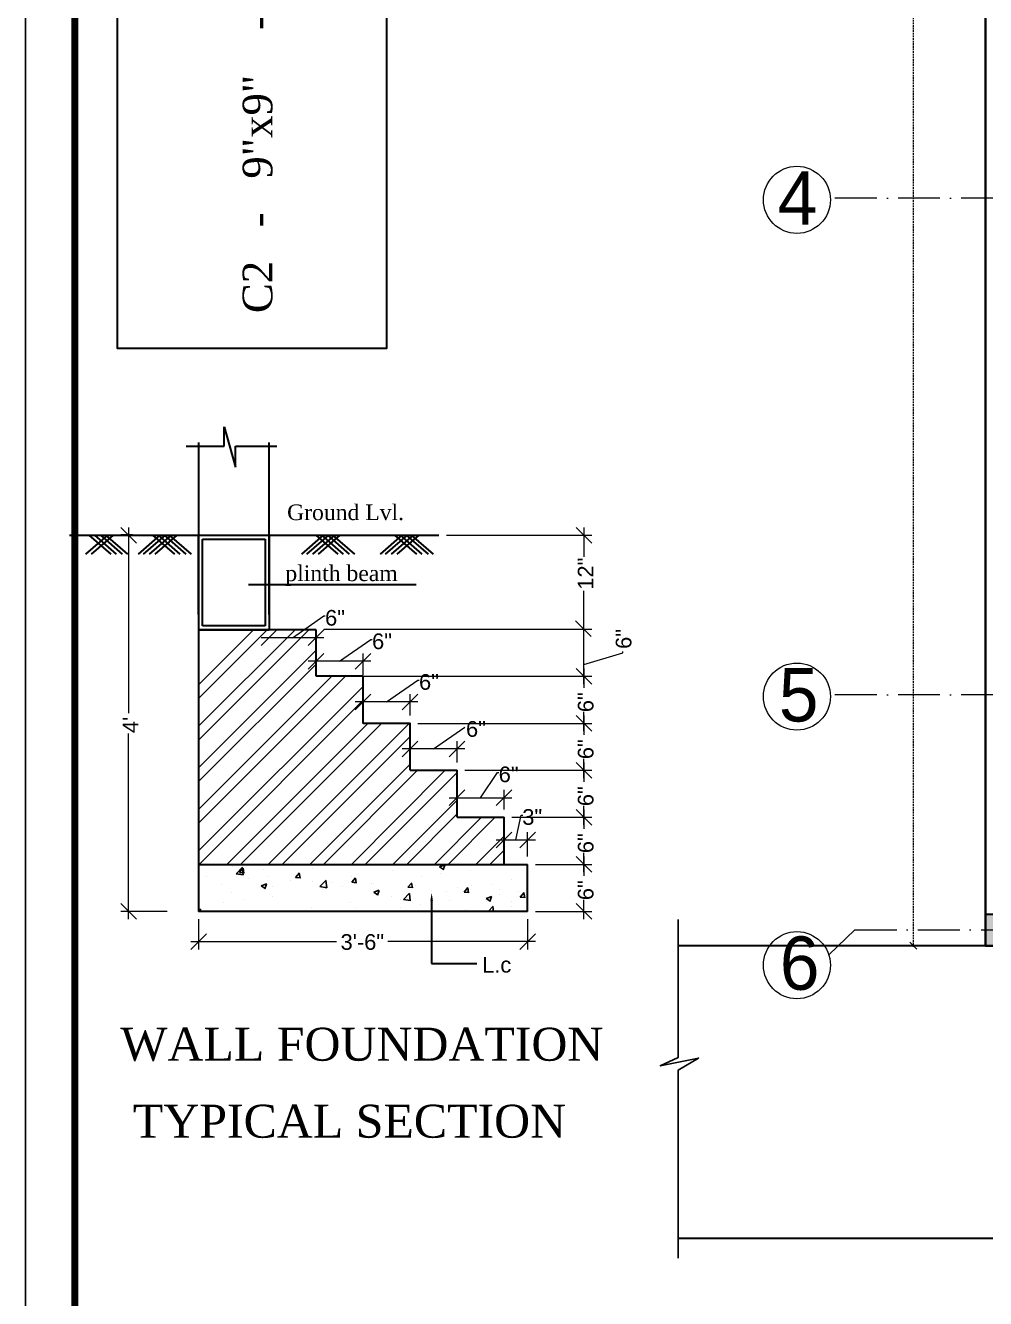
# Model space of a CAD drawing. Header units: millimetres. Extents: x -6808 to 215771, y -89660 to -16303.
# Drawn here: x 108247.1 to 108522.6, y -50129.3 to -49764.1 of the extents above; entities that cross this region are included whole.
import ezdxf

# ---------------------------------------------------------------- set-up
doc = ezdxf.new("R2010")
doc.units = ezdxf.units.MM
doc.header["$PDMODE"] = 35
doc.linetypes.add('ACAD_ISO10W100', pattern=[18, 12, -3, 0, -3])
doc.linetypes.add('DASHED', pattern=[0.75, 0.5, -0.25])
doc.layers.get('0').update_dxf_attribs({"color": 8})
for name, color, linetype, lineweight in [('Beams', 6, 'Continuous', 30), ('COL. FOUN', 6, 'Continuous', 30), ('col.center', 5, 'ACAD_ISO10W100', 15), ('column', 5, 'Continuous', 30), ('dim2', 6, 'Continuous', 20), ('wall', 7, 'Continuous', 35), ('WALL FOOTING', 6, 'Continuous', 30)]:
    doc.layers.add(name, color=color, linetype=linetype, lineweight=lineweight)
doc.layers.add('FORMAT', color=7, linetype='Continuous')
doc.styles.add('cdim', font='arial.ttf')
doc.styles.add('SAJ', font='eurr____.ttf')
doc.styles.get("Standard").update_dxf_attribs({"font": 'times.ttf'})
doc.dimstyles.new('SAJ', dxfattribs={"dimtxt": 5, "dimasz": 2, "dimexe": 1, "dimexo": 1, "dimgap": 0.09375, "dimtad": 0, "dimdec": 1, "dimzin": 0, "dimdsep": 46, "dimlunit": 4, "dimtxsty": 'SAJ', "dimblk": 'OBLIQUE', "dimcen": 0.125, "dimdle": 0.375, "dimadec": 0, "dimazin": 0, "dimtfac": 1, "dimtdec": 1, "dimtofl": 0, "dimtmove": 0, "dimatfit": 3, "dimldrblk": 'OBLIQUE', "dimfxl": 1, "dimtolj": 1, "dimtzin": 0, "dimlwd": 5, "dimlwe": 5, "dimarcsym": 1})

# ---------------------------------------------------------------- blocks, each defined once
blk = doc.blocks.new('_Oblique')
at = {"color": 0, "linetype": 'ByBlock', "lineweight": -2}
blk.add_line((-0.5, -0.5), (0.5, 0.5), dxfattribs=at)
blk = doc.blocks.new('*D608')
at = {"layer": 'Defpoints', "color": 0, "transparency": 16777216}
for p in [(108501.95, -49428.08), (108522.63, -49428.08), (108522.63, -50028.08)]:
    blk.add_point(p, dxfattribs=at)
at = {"layer": 'dim2', "color": 0, "linetype": 'DASHED', "lineweight": 5, "transparency": 16777216}
for p, q in [((108521.63, -49428.08), (108500.95, -49428.08)), ((108501.95, -49427.7), (108501.95, -49718.98)), ((108501.95, -50028.45), (108501.95, -49737.18)), ((108521.63, -50028.08), (108500.95, -50028.08))]:
    blk.add_line(p, q, dxfattribs=at)
at = {"layer": 'dim2', "color": 0, "lineweight": 5, "transparency": 16777216, "xscale": 2, "yscale": 2, "zscale": 2}
for p, rotation in [((108501.95, -49428.08), 90), ((108501.95, -50028.08), 270)]:
    blk.add_blockref('_Oblique', p, dxfattribs=dict(at, rotation=rotation))
at = {"layer": 'dim2', "color": 0, "transparency": 16777216, "insert": (108501.95, -49728.08), "char_height": 12, "attachment_point": 5, "rotation": 90, "style": 'SAJ'}
blk.add_mtext("\\A1;50'", dxfattribs=at)
blk = doc.blocks.new('A$C32B276F4')
at = {"layer": 'column'}
blk.add_hatch(color=256, dxfattribs=at).paths.add_polyline_path([(9, 0), (9, 9), (0, 9), (0, 0)])
for p, q in [((0, 0), (0, 9)), ((0, 9), (9, 9)), ((9, 9), (9, 0)), ((9, 0), (0, 0))]:
    blk.add_line(p, q, dxfattribs=at)
at = {"layer": 'col.center', "linetype": 'ByBlock', "insert": (10.02, 9.59), "char_height": 9.6, "width": 293.6941, "attachment_point": 1, "style": 'SAJ'}
blk.add_mtext('\\A1;{\\fCentury Gothic|b0|i0|c0|p34;C2}', dxfattribs=at)
blk = doc.blocks.new('A$C08090507')
at = {"layer": 'WALL FOOTING'}
for p, q in [((44.6, 203.27), (44.6, 208.86)), ((44.6, 208.86), (47.83, 197.3)), ((33.62, 203.27), (44.6, 203.27)), ((47.83, 197.3), (47.83, 203.29)), ((47.83, 203.29), (59.72, 203.29)), ((51.55, 163.43), (99.94, 163.43)), ((37.21, 150.36), (57.53, 150.36)), ((104.38, 72.31), (104.38, 54.19)), ((104.38, 54.19), (117.37, 54.19))]:
    blk.add_line(p, q, dxfattribs=at)
at = {"layer": 'WALL FOOTING', "lineweight": 30}
for p, q in [((37.21, 204.41), (37.21, 82.78)), ((57.53, 154.75), (57.53, 204.41)), ((38.34, 176.49), (56.4, 176.49)), ((38.34, 151.49), (38.34, 176.49)), ((56.4, 176.49), (56.4, 151.49)), ((56.4, 151.49), (38.34, 151.49)), ((71.08, 150.36), (57.53, 150.36)), ((71.08, 136.97), (71.08, 150.36)), ((84.62, 136.97), (71.08, 136.97)), ((84.62, 123.42), (84.62, 136.97)), ((98.17, 123.42), (84.62, 123.42)), ((98.17, 109.88), (111.72, 109.88)), ((111.72, 96.33), (111.72, 109.88)), ((111.72, 109.88), (111.72, 109.88)), ((111.72, 96.33), (125.27, 96.33)), ((125.27, 82.78), (125.27, 96.33)), ((37.21, 82.78), (37.21, 69.23)), ((37.21, 82.78), (125.27, 82.78)), ((125.27, 82.78), (132.04, 82.78)), ((132.04, 69.23), (132.04, 82.78)), ((132.04, 69.23), (37.21, 69.23))]:
    blk.add_line(p, q, dxfattribs=at)
at = {"layer": 'WALL FOOTING', "lineweight": 18, "ltscale": 0.5}
for p, q in [((19.26, 175.36), (14.74, 179.87)), ((17, 179.87), (17, 126.35)), ((148.26, 179.87), (148.26, 171.41)), ((108.7, 177.61), (150.52, 177.61)), ((148.26, 143.75), (148.26, 161.65)), ((64.3, 148.1), (73.31, 154.36)), ((73.31, 154.36), (73.73, 154.36)), ((73.33, 150.55), (150.52, 150.55)), ((59.79, 150.36), (55.27, 145.84)), ((73.33, 148.1), (55.27, 148.1)), ((68.82, 145.84), (73.33, 150.36)), ((77.85, 141.33), (86.86, 147.58)), ((86.86, 147.58), (87.28, 147.58)), ((73.33, 143.58), (68.82, 139.07)), ((71.08, 137.4), (71.08, 143.58)), ((82.37, 139.07), (86.88, 143.58)), ((84.62, 137.4), (84.62, 143.58)), ((148.26, 134.71), (148.26, 146)), ((148.26, 140.36), (159.49, 143.73)), ((159.49, 143.73), (159.49, 144.15)), ((86.88, 141.33), (68.82, 141.33)), ((148.26, 134.71), (148.26, 140.27)), ((73.33, 136.97), (150.52, 136.97)), ((86.88, 136.97), (150.52, 136.97)), ((86.88, 136.97), (150.52, 136.97)), ((91.4, 129.61), (100.4, 135.86)), ((100.4, 135.86), (100.83, 135.86)), ((148.26, 139.23), (148.26, 133.67)), ((148.26, 139.23), (148.26, 133.67)), ((86.88, 131.86), (82.37, 127.35)), ((100.43, 129.61), (82.37, 129.61)), ((95.91, 127.35), (100.43, 131.86)), ((98.17, 125.68), (98.17, 131.86)), ((148.26, 121.17), (148.26, 126.73)), ((148.26, 125.68), (148.26, 120.12)), ((100.43, 123.42), (150.52, 123.42)), ((100.43, 123.42), (150.52, 123.42)), ((104.94, 116.06), (113.95, 122.31)), ((17, 66.98), (17, 120.5)), ((100.43, 118.32), (95.91, 113.8)), ((98.17, 112.13), (98.17, 118.32)), ((109.46, 113.8), (113.98, 118.32)), ((111.72, 112.13), (111.72, 118.32)), ((113.98, 116.06), (95.91, 116.06)), ((148.26, 107.62), (148.26, 113.18)), ((148.26, 112.13), (148.26, 106.57)), ((113.98, 109.88), (150.52, 109.88)), ((113.98, 109.88), (150.52, 109.88)), ((118.49, 101.98), (123.37, 109.23)), ((123.37, 109.23), (123.79, 109.23)), ((113.98, 104.24), (109.46, 99.72)), ((111.72, 98.59), (111.72, 104.24)), ((123.01, 99.72), (127.52, 104.24)), ((125.27, 98.59), (125.27, 104.24)), ((109.46, 101.98), (127.52, 101.98)), ((148.26, 94.07), (148.26, 99.63)), ((127.52, 96.33), (150.52, 96.33)), ((127.52, 96.33), (150.52, 96.33)), ((128.65, 89.82), (130.2, 96.96)), ((130.2, 96.96), (130.63, 96.96)), ((148.26, 98.59), (148.26, 93.03)), ((127.52, 92.08), (123.01, 87.57)), ((125.27, 85.04), (125.27, 92.08)), ((129.78, 87.57), (134.3, 92.08)), ((132.04, 85.04), (132.04, 92.08)), ((123.01, 89.82), (134.3, 89.82)), ((148.26, 80.52), (148.26, 86.08)), ((148.26, 85.04), (148.26, 79.48)), ((134.3, 82.78), (150.52, 82.78)), ((134.3, 82.78), (150.52, 82.78)), ((14.74, 71.49), (19.26, 66.98)), ((148.26, 66.98), (148.26, 72.54)), ((28.18, 69.23), (14.74, 69.23)), ((37.21, 66.98), (37.21, 58.28)), ((132.04, 66.98), (132.04, 58.28)), ((134.3, 69.23), (150.52, 69.23)), ((39.46, 62.79), (34.95, 58.28)), ((129.78, 58.28), (134.3, 62.79)), ((34.95, 60.53), (76.91, 60.53)), ((134.3, 60.53), (91.8, 60.53))]:
    blk.add_line(p, q, dxfattribs=at)
at = {"layer": 'WALL FOOTING', "lineweight": 18}
for p, q in [((150.52, 175.36), (146.01, 179.87)), ((145.89, 152.92), (150.4, 148.41)), ((150.52, 134.71), (146.01, 139.23)), ((146.01, 139.23), (150.52, 134.71)), ((150.52, 134.71), (146.01, 139.23)), ((146.01, 139.23), (150.52, 134.71)), ((150.52, 121.17), (146.01, 125.68)), ((146.01, 125.68), (150.52, 121.17)), ((150.52, 107.62), (146.01, 112.13)), ((146.01, 112.13), (150.52, 107.62)), ((150.52, 94.07), (146.01, 98.59)), ((146.01, 98.59), (150.52, 94.07)), ((150.52, 80.52), (146.01, 85.04)), ((146.01, 85.04), (150.52, 80.52)), ((146.01, 71.49), (150.52, 66.98))]:
    blk.add_line(p, q, dxfattribs=at)
at = {"layer": 'WALL FOOTING', "ltscale": 5}
for p, q in [((0, 177.61), (106.45, 177.61)), ((10.91, 177.61), (4.62, 172.2)), ((5.56, 177.61), (11.85, 172.2)), ((12.52, 177.61), (6.23, 172.2)), ((7.16, 177.61), (13.46, 172.2)), ((8.9, 177.61), (15.2, 172.2)), ((10.38, 177.61), (16.67, 172.2)), ((26.06, 177.61), (19.77, 172.2)), ((27.53, 177.61), (21.24, 172.2)), ((29.28, 177.61), (22.98, 172.2)), ((23.92, 177.61), (30.21, 172.2)), ((30.88, 177.61), (24.59, 172.2)), ((25.53, 177.61), (31.82, 172.2)), ((27.27, 177.61), (33.56, 172.2)), ((28.74, 177.61), (35.04, 172.2)), ((37.21, 177.61), (57.53, 177.61)), ((37.21, 154.75), (37.21, 177.61)), ((57.53, 177.61), (57.53, 150.36)), ((73.13, 177.61), (66.84, 172.2)), ((74.61, 177.61), (68.31, 172.2)), ((76.35, 177.61), (70.05, 172.2)), ((70.99, 177.61), (77.29, 172.2)), ((77.96, 177.61), (71.66, 172.2)), ((72.6, 177.61), (78.89, 172.2)), ((74.34, 177.61), (80.64, 172.2)), ((75.81, 177.61), (82.11, 172.2)), ((95.83, 177.61), (89.54, 172.2)), ((97.31, 177.61), (91.01, 172.2)), ((99.05, 177.61), (92.75, 172.2)), ((93.69, 177.61), (99.99, 172.2)), ((100.66, 177.61), (94.36, 172.2)), ((95.3, 177.61), (101.59, 172.2)), ((97.04, 177.61), (103.34, 172.2)), ((98.51, 177.61), (104.81, 172.2)), ((57.53, 150.36), (37.21, 150.36))]:
    blk.add_line(p, q, dxfattribs=at)
at = {"layer": 'WALL FOOTING', "color": 7, "linetype": 'ACAD_ISO10W100', "ltscale": 0.5}
for p, q in [((18.1, 177.61), (14.74, 177.61)), ((84.62, 125.68), (84.62, 131.86))]:
    blk.add_line(p, q, dxfattribs=at)
at = {"layer": 'WALL FOOTING', "color": 253, "lineweight": 0, "ltscale": 5}
for p, q in [((37.21, 134.55), (53.02, 150.36)), ((37.21, 122.57), (64.99, 150.36)), ((37.21, 130.56), (57.01, 150.36)), ((37.21, 118.58), (68.98, 150.36)), ((37.21, 110.6), (71.08, 144.47)), ((37.21, 106.61), (71.08, 140.48)), ((37.21, 98.62), (75.56, 136.97)), ((37.21, 94.63), (79.55, 136.97)), ((37.21, 86.65), (84.62, 134.07)), ((37.33, 82.78), (84.62, 130.07)), ((45.31, 82.78), (85.96, 123.42)), ((49.31, 82.78), (89.95, 123.42)), ((57.29, 82.78), (97.93, 123.42)), ((61.28, 82.78), (98.17, 119.67)), ((69.26, 82.78), (98.17, 111.69)), ((73.25, 82.78), (100.35, 109.88)), ((81.24, 82.78), (108.33, 109.88)), ((85.23, 82.78), (111.72, 109.27)), ((93.21, 82.78), (111.72, 101.29)), ((97.2, 82.78), (111.72, 97.3)), ((105.19, 82.78), (118.73, 96.33)), ((109.18, 82.78), (122.72, 96.33)), ((117.16, 82.78), (125.27, 90.89)), ((121.15, 82.78), (125.27, 86.9))]:
    blk.add_line(p, q, dxfattribs=at)
at = {"layer": 'WALL FOOTING', "color": 253, "lineweight": -3, "ltscale": 5}
for p, q in [((46.92, 82.17), (46.92, 82.17)), ((48.07, 80.09), (49.83, 81.93)), ((48.97, 80.43), (50.06, 81.73)), ((50.02, 79.73), (49.77, 81.87)), ((50.26, 80.24), (50, 81.66)), ((56.02, 81.42), (56.02, 81.42)), ((64.57, 82.54), (64.57, 82.54)), ((70.12, 81.5), (70.12, 81.5)), ((93.1, 81.07), (93.1, 81.07)), ((104.69, 82.66), (104.69, 82.66)), ((106.66, 82.03), (108.24, 82.64)), ((106.66, 82.03), (107.78, 81.28)), ((107.72, 81.2), (108.18, 82.56)), ((115.56, 81.13), (115.56, 81.13)), ((39.53, 79.18), (39.53, 79.18)), ((48.07, 80.09), (50.08, 79.78)), ((48.97, 80.43), (50.32, 80.32)), ((50.37, 80.67), (50.37, 80.67)), ((51.58, 78.67), (51.58, 78.67)), ((55.24, 76.56), (56.82, 77.17)), ((56.3, 75.73), (56.76, 77.09)), ((56.95, 79.24), (56.95, 79.24)), ((63.63, 78.16), (63.63, 78.16)), ((65.16, 79.02), (66.25, 80.31)), ((65.16, 79.02), (66.51, 78.9)), ((66.46, 78.82), (66.2, 80.24)), ((69.97, 77.93), (69.97, 77.93)), ((72.17, 76.36), (73.93, 78.19)), ((74.12, 75.99), (73.87, 78.14)), ((75.69, 77.65), (75.69, 77.65)), ((81.36, 77.6), (82.45, 78.9)), ((81.36, 77.6), (82.71, 77.48)), ((81.37, 79.38), (81.37, 79.38)), ((82.65, 77.41), (82.39, 78.82)), ((87.09, 77.38), (87.09, 77.38)), ((87.74, 77.14), (87.74, 77.14)), ((97.55, 76.18), (98.64, 77.48)), ((98.85, 75.99), (98.59, 77.4)), ((101.35, 79.26), (101.35, 79.26)), ((107.01, 80), (107.01, 80)), ((121.86, 77.07), (121.86, 77.07)), ((127.55, 78.28), (127.55, 78.28)), ((43.78, 76.98), (43.78, 76.98)), ((46.65, 74.65), (46.65, 74.65)), ((55.24, 76.56), (56.36, 75.8)), ((58.37, 76.34), (58.37, 76.34)), ((58.63, 73.64), (58.63, 73.64)), ((72.17, 76.36), (74.18, 76.04)), ((72.89, 75.51), (72.89, 75.51)), ((78.54, 76.26), (78.54, 76.26)), ((87.69, 74.75), (89.27, 75.36)), ((87.69, 74.75), (88.81, 73.99)), ((88.75, 73.92), (89.21, 75.28)), ((92.82, 73.56), (92.82, 73.56)), ((96.27, 72.62), (98.03, 74.45)), ((97.55, 76.18), (98.9, 76.06)), ((98.22, 72.25), (97.97, 74.4)), ((99.79, 76.63), (99.79, 76.63)), ((104.42, 75.15), (104.42, 75.15)), ((108.69, 74.81), (108.69, 74.81)), ((111.85, 76.12), (111.85, 76.12)), ((113.75, 74.77), (114.84, 76.06)), ((113.75, 74.77), (115.1, 74.65)), ((115.04, 74.57), (114.78, 75.99)), ((115.82, 76.59), (115.82, 76.59)), ((120.14, 72.94), (121.72, 73.55)), ((121.2, 72.11), (121.66, 73.47)), ((123.88, 74.1), (123.88, 74.1)), ((123.9, 75.62), (123.9, 75.62)), ((129.53, 74.85), (129.53, 74.85)), ((129.95, 73.35), (131.03, 74.65)), ((131.24, 73.16), (130.98, 74.57)), ((37.21, 69.64), (37.85, 69.88)), ((37.6, 69.23), (37.79, 69.81)), ((44.43, 71.77), (44.43, 71.77)), ((50.08, 72.51), (50.08, 72.51)), ((69.69, 70.42), (69.69, 70.42)), ((81.1, 71.86), (81.1, 71.86)), ((82.35, 70.29), (82.35, 70.29)), ((95.41, 70.36), (95.41, 70.36)), ((95.52, 72.55), (95.52, 72.55)), ((96.27, 72.62), (98.28, 72.31)), ((101.07, 71.1), (101.07, 71.1)), ((109.62, 72.23), (109.62, 72.23)), ((114.1, 69.85), (114.1, 69.85)), ((120.14, 72.94), (121.26, 72.18)), ((120.7, 69.23), (122.12, 70.71)), ((122.23, 69.23), (122.06, 70.66)), ((127.27, 72.11), (127.27, 72.11)), ((127.27, 70.77), (127.27, 70.77)), ((129.95, 73.35), (131.29, 73.23))]:
    blk.add_line(p, q, dxfattribs=at)
at = {"layer": 'WALL FOOTING', "lineweight": 30}
blk.add_lwpolyline([(98.17, 109.88), (98.17, 123.42), (84.62, 123.42)], dxfattribs=at)
at = {"layer": 'WALL FOOTING'}
blk.add_solid([(104, 72.31), (104.38, 74.57), (104.75, 72.31)], dxfattribs=at)
for s, p in [('Ground Lvl.', (62.71, 181.99)), ('plinth beam', (62.21, 164.43))]:
    blk.add_text(s, height=4.5158, dxfattribs=at).set_placement(p)
at = {"layer": 'WALL FOOTING', "lineweight": 18, "style": 'cdim'}
for s, p in [('12"', (151.04, 161.92)), ('6"', (161.97, 144.87)), ('6"', (151.04, 126.64)), ('6"', (151.04, 113.09)), ('6"', (151.04, 99.55)), ('6"', (151.04, 86)), ('6"', (151.04, 72.45))]:
    blk.add_text(s, height=4.516, rotation=90, dxfattribs=at).set_placement(p)
at = {"layer": 'WALL FOOTING', "lineweight": 18, "ltscale": 0.5, "style": 'cdim'}
for s, p in [('6"', (73.65, 151.58)), ('6"', (87.2, 144.81)), ('6"', (100.74, 133.09)), ('6"', (114.29, 119.54)), ('6"', (123.71, 106.46)), ('3"', (130.51, 94.18)), ('3\'-6"', (78.12, 58.14))]:
    blk.add_text(s, height=4.516, dxfattribs=at).set_placement(p)
blk.add_text("4'", height=4.516, rotation=90, dxfattribs=at).set_placement((19.82, 120.61))
at = {"layer": 'WALL FOOTING', "style": 'cdim'}
blk.add_text('L.c', height=4.516, dxfattribs=at).set_placement((118.93, 51.57))
at = {"layer": 'WALL FOOTING', "color": 1}
for s, p in [('WALL FOUNDATION', (14.66, 26.18)), (' TYPICAL SECTION ', (14.66, 3.99))]:
    blk.add_text(s, height=9.5104, dxfattribs=at).set_placement(p)

msp = doc.modelspace()

# ---------------------------------------------------------------- linework, layer by layer
msp.add_lwpolyline([(108434.439, -50020.561), (108434.439, -50060.119), (108429.265, -50062.515), (108440.3, -50060.329), (108434.47, -50063.785), (108434.47, -50117.702)])
at = {"lineweight": 30}
for points in [[(108522.631, -50028.078), (108434.439, -50028.078)], [(108874.284, -50112.078), (108434.47, -50112.078)]]:
    msp.add_lwpolyline(points, dxfattribs=at)
at = {"layer": 'COL. FOUN'}
msp.add_lwpolyline([(108350.691, -49489.286), (108350.691, -49856.713), (108273.568, -49856.713), (108273.568, -49489.286)], close=True, dxfattribs=at)
at = {"layer": 'col.center'}
for p, q in [((108853.411, -49813.578), (108478.123, -49813.578)), ((108853.411, -49956.078), (108478.123, -49956.078)), ((108485.131, -50023.578), (108477.655, -50030.712)), ((108485.131, -50023.578), (108853.411, -50023.578))]:
    msp.add_line(p, q, dxfattribs=at)
at = {"layer": 'col.center', "linetype": 'ByBlock'}
for centre in [(108468.501, -49814.106), (108468.501, -49956.606), (108468.501, -50033.674)]:
    msp.add_circle(centre, 9.621, dxfattribs=at)
at = {"layer": 'FORMAT', "color": 0}
msp.add_lwpolyline([(108247.123, -49347.557), (108247.123, -50304.038), (108920.701, -50304.038), (108920.701, -49347.557)], close=True, dxfattribs=at)
msp.add_lwpolyline([(108247.123, -49347.557), (108247.123, -50304.038), (108920.701, -50304.038), (108920.701, -49347.557)], close=True, dxfattribs=at)
at = {"layer": 'FORMAT', "color": 0, "const_width": 1.975}
msp.add_lwpolyline([(108261.3, -49361.734), (108261.3, -50289.861), (108906.524, -50289.861), (108906.524, -49361.734)], close=True, dxfattribs=at)
msp.add_lwpolyline([(108261.3, -49361.734), (108261.3, -50289.861), (108906.524, -50289.861), (108906.524, -49361.734)], close=True, dxfattribs=at)
at = {"layer": 'wall', "color": 1}
msp.add_line((108522.631, -50028.078), (108522.631, -49428.078), dxfattribs=at)
at = {"layer": 'wall'}
msp.add_line((108531.631, -50028.078), (108522.631, -50028.078), dxfattribs=at)

# ---------------------------------------------------------------- block references
at = {"layer": 'column'}
msp.add_blockref('A$C32B276F4', (108522.631, -50028.078), dxfattribs=at)
at = {"layer": 'WALL FOOTING', "xscale": 0.9953279999999992, "yscale": 0.9953279999999992, "zscale": 0.9953279999999992}
msp.add_blockref('A$C08090507', (108259.787, -50087.134), dxfattribs=at)

# ---------------------------------------------------------------- texts
at = {"layer": 'Beams', "color": 0, "insert": (108309.444, -49846.592), "char_height": 8.51267, "width": 383.77874, "attachment_point": 1, "rotation": 90}
msp.add_mtext('\\A1;C2   -   9"x9"    -   4nos.   -   12mm %%C bar   -   8mm %%C ring @ 6"  c/c\\P                              \\P                            ', dxfattribs=at)
at = {"layer": 'col.center', "char_height": 15.3, "width": 10.91812, "style": 'SAJ'}
for s, insert, attachment_point in [('\\A1;\\pi0.1129;{\\fCentury Gothic|b0|i0|c0|p34;4}', (108462.858, -49805.962), 1), ('\\A1;\\pi0.45614;{\\fCentury Gothic|b0|i0|c0|p34;5}', (108462.858, -49948.462), 1), ('\\A1;\\pi0.74217;{\\fCentury Gothic|b0|i0|c0|p34;6}', (108462.858, -50040.944), 7)]:
    msp.add_mtext(s, dxfattribs=dict(at, insert=insert, attachment_point=attachment_point))

# ---------------------------------------------------------------- dimensions: what is measured, and where the dimension line sits
at = {"layer": 'dim2'}
dim = msp.add_aligned_dim(p1=(108522.631, -50028.078), p2=(108522.631, -49428.078), distance=20.682, dimstyle='SAJ', override={"dimtxt": 12}, dxfattribs=at)
dim.commit()
dim.dimension.update_dxf_attribs({"geometry": '*D608', "text_midpoint": (108501.948, -49728.078)})

doc.saveas('drawing.dxf')
